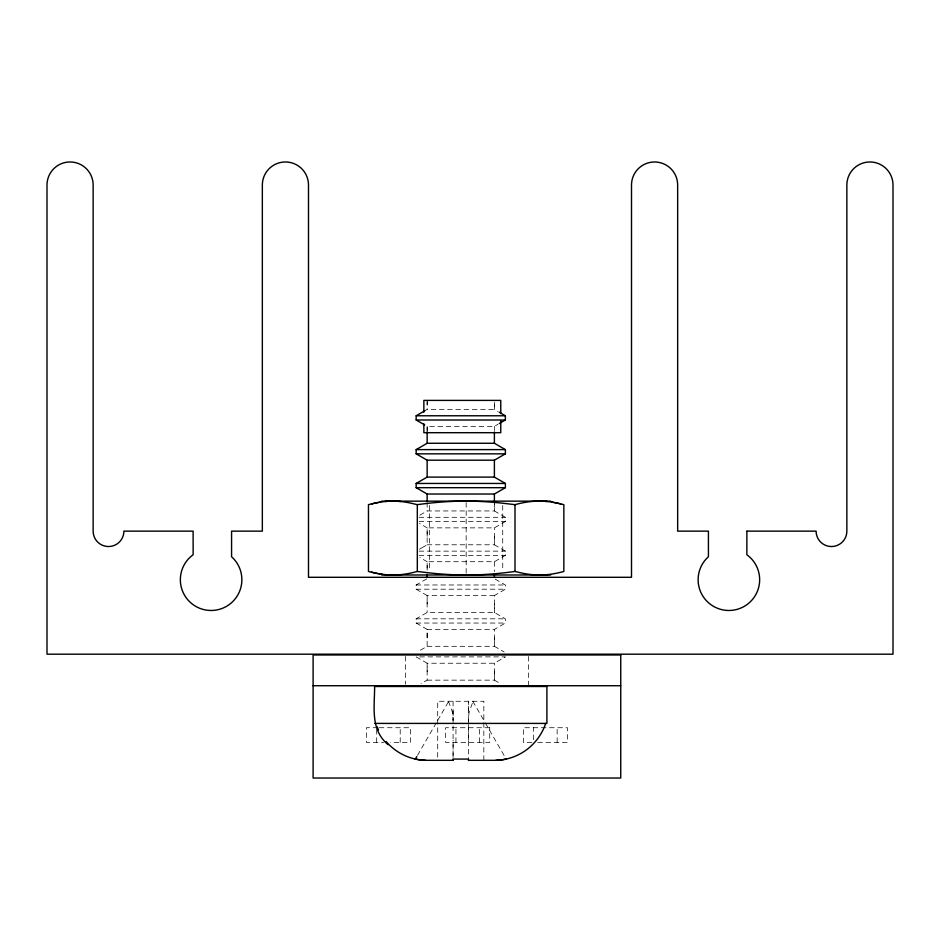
<?xml version="1.0" encoding="UTF-8"?>
<svg xmlns="http://www.w3.org/2000/svg" width="940" height="940" viewBox="0 0 940 940"><rect width="100%" height="100%" fill="white"/><g stroke="black" fill="none" stroke-linecap="round" stroke-linejoin="round"><path stroke-width="0.7" stroke-dasharray="4.7 3.53" d="M376.705 742.341L376.705 728.982M400.205 742.341L400.205 727.654M427.148 671.689L427.148 663.229L416.162 656.884L505.379 656.884L494.393 663.229L427.148 663.229L427.148 680.149L421.049 683.674M427.148 637.849L427.148 629.389L416.162 623.044L416.162 618.814L427.148 612.469L494.393 612.469L505.379 618.814L505.379 623.044L494.393 629.389L427.148 629.389L427.148 646.309L417.384 651.949M427.148 604.009L427.148 595.549L416.162 589.204L416.162 584.974L427.148 578.629M427.148 570.169L427.148 561.709L419.828 557.479M427.148 536.329L427.148 527.869L419.463 523.427M427.148 431.989L427.148 426.349L494.393 426.349L498.047 424.234M427.148 404.917L427.148 401.533M453.08 757.476L453.08 740.356M453.08 710.816L453.08 720.369A58.962 51.066 0 0 0 452.152 711.239M455.947 742.341L455.935 727.654M468.461 740.356L468.461 720.369A58.962 51.066 0 0 1 469.389 711.239L473.126 701.264M468.461 710.816L468.461 701.264L468.461 760.331M479.447 742.341L479.447 727.654M494.393 671.689L494.393 680.149L500.491 683.674M494.393 637.849L494.393 646.309L504.157 651.949M494.393 604.009L494.393 612.469L494.393 595.549L505.379 589.204L505.379 584.974L494.393 578.629M494.393 536.329L494.393 544.789L505.379 551.134L505.379 555.364L494.393 561.709L427.148 561.709L427.148 571.579M494.393 502.489L494.393 510.949L505.379 517.294L505.379 521.524L494.393 527.869L427.148 527.869L427.148 544.789L419.828 549.019M494.393 404.917L494.393 409.429L498.047 411.544M533.638 739.674L533.638 727.654M557.15 742.341L557.138 727.654M417.513 755.337L436.254 722.872M437.699 720.369L448.733 701.264M423.494 411.544L427.148 409.429L494.393 409.429L494.393 400.393M419.828 515.179L427.148 510.949L494.393 510.949L494.393 503.899M419.463 549.23L421.661 547.961M419.111 517.294L505.379 517.294M419.111 521.524L505.379 521.524M427.148 544.789L494.393 544.789L494.393 527.869M419.111 551.134L505.379 551.134M419.111 555.364L505.379 555.364M416.162 584.974L505.379 584.974M416.162 589.204L505.379 589.204M494.393 595.549L427.148 595.549L427.148 612.469M416.162 618.814L505.379 618.814M416.162 623.044L505.379 623.044M427.148 646.309L494.393 646.309L494.393 629.389M427.148 680.149L494.393 680.149L494.393 663.229M377.798 727.725L366.424 727.725L366.424 742.412L383.614 742.341M379.22 727.725L410.486 727.725L410.486 742.412L390.523 742.341M531.887 742.412L523.357 742.412L523.357 727.725L567.431 727.725L567.431 742.412L535.024 742.341M472.82 701.264L483.841 720.369M485.287 722.872L505.473 757.828M448.415 701.264L452.152 711.239M528.456 656.425L528.456 685.73M502.736 505.497L502.736 570.639M494.393 426.349L494.393 430.579M494.393 561.709L494.393 571.579M483.841 760.331L483.841 701.264L437.699 701.264L437.699 760.331M466.158 502.595L466.158 573.529M453.08 701.264L453.08 760.331M429.58 505.497L429.58 570.639M427.148 400.393L427.148 409.429M427.148 426.349L427.148 430.579M427.148 502.489L427.148 510.949M405.399 656.425L405.399 684.261M489.728 727.725L445.654 727.725L445.654 742.412L489.728 742.412L489.728 727.725"/><path stroke-width="1.41" d="M415.304 759.156L416.796 756.582M424.716 424.939L416.162 420.004L416.162 415.774L424.716 410.839M416.162 449.614L427.148 443.269L494.393 443.269L505.379 449.614L505.379 453.844L494.393 460.189L427.148 460.189L416.162 453.844L416.162 449.614L505.379 449.614M499.269 423.529L505.379 420.004L505.379 415.774L499.269 412.249M416.162 483.454L427.148 477.109L494.393 477.109L505.379 483.454L505.379 487.684L494.393 494.029L427.148 494.029L416.162 487.684L416.162 483.454L505.379 483.454M466.158 501.067A361.465 361.465 0 0 1 508.893 503.946L515.003 504.651L518.046 503.875A361.489 180.75 -90 0 1 539.419 501.067A361.489 180.75 -90 0 1 547.057 501.514M551.627 502.089A361.489 180.75 -90 0 1 560.78 503.946L563.847 504.651L563.847 571.473L560.792 572.249A361.489 180.75 -90 0 1 539.419 575.069A361.489 180.75 90 0 1 518.058 572.178L515.003 571.473L508.904 572.249A361.465 361.465 0 0 1 466.158 575.069A361.971 361.971 0 0 1 423.411 572.178L417.313 571.473L414.258 572.249A361.489 180.75 90 0 1 392.885 575.069A361.489 180.75 90 0 1 388.314 574.88M371.523 503.875L368.468 504.651L368.468 571.473L371.523 572.249M385.259 501.514A361.489 180.75 90 0 1 392.885 501.067A361.489 180.75 90 0 1 414.258 503.946L417.313 504.651L423.399 503.875A361.971 361.971 0 0 1 466.158 501.067M468.461 760.331L495.885 760.307A57.399 57.399 0 0 0 502.794 759.696L506.19 759.073A54.673 53.909 -90 0 0 545.705 723.412M416.162 415.774L505.379 415.774M416.162 420.004L505.379 420.004M416.162 453.844L505.379 453.844M416.162 487.684L505.379 487.684M381.628 501.149L550.687 501.149M381.628 574.986L550.687 574.986M313.102 685.73L620.741 685.73M374.637 723.412L546.904 723.412L546.904 686.494L374.637 686.494C374.578 707.797 370.16 729.475 388.091 744.715M453.08 760.331L425.656 760.307A57.399 57.399 0 0 1 418.747 759.696L415.351 759.073A54.673 53.909 -90 0 1 386.129 741.519M506.237 759.156L506.19 759.073A56.424 56.424 0 0 1 495.885 760.307M515.003 504.651L515.003 571.473M500.762 413.612L500.762 400.393L423.858 400.393L423.858 412.143M500.762 420.956L500.762 432.694L423.858 432.694L423.858 423.893M494.393 431.989L494.393 443.269M494.393 460.189L494.393 477.109M494.393 494.029L494.393 501.079M494.393 574.399L494.393 577.219M468.461 760.284L468.461 759.073L453.08 759.073L453.08 760.284M427.148 431.989L427.148 443.269M427.148 460.189L427.148 477.109M427.148 494.029L427.148 501.079M427.148 574.399L427.148 577.219M417.313 504.651L417.313 571.473M539.419 501.067A361.489 180.75 90 0 1 560.78 503.946M539.419 575.069A361.489 180.75 -90 0 1 534.837 574.88M382.204 574.258A361.489 180.75 90 0 1 371.523 572.178A361.489 180.75 -90 0 0 392.885 575.069A361.489 180.75 -90 0 0 397.467 574.88M380.677 502.089A361.489 180.75 90 0 0 371.523 503.946A361.489 180.75 -90 0 1 392.885 501.067A361.489 180.75 -90 0 1 400.522 501.514M425.656 760.307A56.424 56.424 0 0 1 415.351 759.073M378.503 729.875A54.673 53.909 -90 0 1 377.069 726.691M746.877 531.147L746.865 554.753A30.762 30.762 0 0 1 752.482 599.462A30.762 30.762 0 0 1 707.479 601.8A30.762 30.762 0 0 1 708.419 556.75L708.419 531.147L677.658 531.147L677.658 185.051A23.077 23.077 0 0 0 654.581 161.974A23.077 23.077 0 0 0 631.504 185.051L631.504 577.289L308.496 577.289L308.496 185.051A23.077 23.077 0 0 0 285.419 161.974A23.077 23.077 0 0 0 262.342 185.051L262.342 531.147L231.581 531.147L231.581 556.75A30.762 30.762 0 0 1 232.521 601.8A30.762 30.762 0 0 1 187.518 599.462A30.762 30.762 0 0 1 193.135 554.753L193.123 531.147L123.904 531.147A15.381 15.381 0 0 1 108.523 546.528A15.381 15.381 0 0 1 93.142 531.147L93.142 185.051A23.077 23.077 0 0 0 70.077 161.974A23.077 23.077 0 0 0 47 185.051L47 654.193L893 654.193L893 185.051A23.077 23.077 0 0 0 869.923 161.974A23.077 23.077 0 0 0 846.858 185.051L846.858 531.147A15.381 15.381 0 0 1 831.477 546.528A15.381 15.381 0 0 1 816.096 531.147L746.877 531.147M620.741 654.968L313.102 654.968L313.102 778.026L620.741 778.026L620.741 654.968"/></g></svg>
